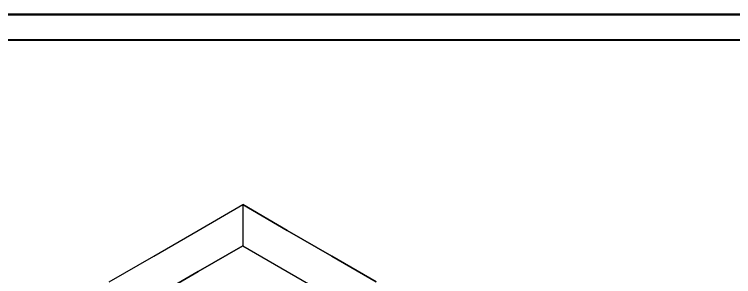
# Model space of a CAD drawing. Header units: metres. Extents: x 0 to 24.2, y -20 to 5.6.
# Drawn here: x 21.406 to 22.805, y 2.46 to 2.97 of the extents above; entities that cross this region are included whole.
import ezdxf

# ---------------------------------------------------------------- set-up
doc = ezdxf.new("R2010")
doc.units = ezdxf.units.M
doc.header["$LTSCALE"] = 0.25
doc.layers.add('ISO-ARISTAS', color=8, linetype='CONTINUOUS')
doc.layers.add('MARCO', color=7, linetype='CONTINUOUS', lineweight=50)

msp = doc.modelspace()

# ---------------------------------------------------------------- linework, layer by layer
at = {"layer": 'ISO-ARISTAS', "color": 250}
for p, q in [((21.7634, 2.55), (21.85, 2.6)), ((21.7634, 2.55), (21.85, 2.6)), ((21.9366, 2.55), (21.85, 2.6)), ((21.85, 2.6), (21.85, 2.52)), ((21.85, 2.6), (21.85, 2.52)), ((21.85, 2.6), (21.9366, 2.55)), ((21.6768, 2.5), (21.7634, 2.55)), ((21.6768, 2.5), (21.7634, 2.55)), ((22.0232, 2.5), (21.9366, 2.55)), ((21.9366, 2.55), (22.0232, 2.5)), ((21.85, 2.52), (21.7634, 2.47)), ((21.7634, 2.47), (21.85, 2.52)), ((21.85, 2.52), (21.9366, 2.47)), ((21.85, 2.52), (21.9366, 2.47)), ((21.5902, 2.45), (21.6768, 2.5)), ((21.5902, 2.45), (21.6768, 2.5)), ((22.1098, 2.45), (22.0232, 2.5)), ((22.0232, 2.5), (22.1098, 2.45)), ((21.7634, 2.47), (21.6768, 2.42)), ((21.6768, 2.42), (21.7634, 2.47)), ((21.9366, 2.47), (22.0232, 2.42)), ((21.9366, 2.47), (22.0232, 2.42))]:
    msp.add_line(p, q, dxfattribs=at)
at = {"layer": 'MARCO'}
msp.add_lwpolyline([(20, 0), (24.205, 0), (24.205, 2.97), (20, 2.97)], close=True, dxfattribs=at)
at = {"layer": 'MARCO', "const_width": 0.004}
msp.add_lwpolyline([(20.125, 0.05), (24.155, 0.05), (24.155, 2.92), (20.125, 2.92)], close=True, dxfattribs=at)

doc.saveas('drawing.dxf')
